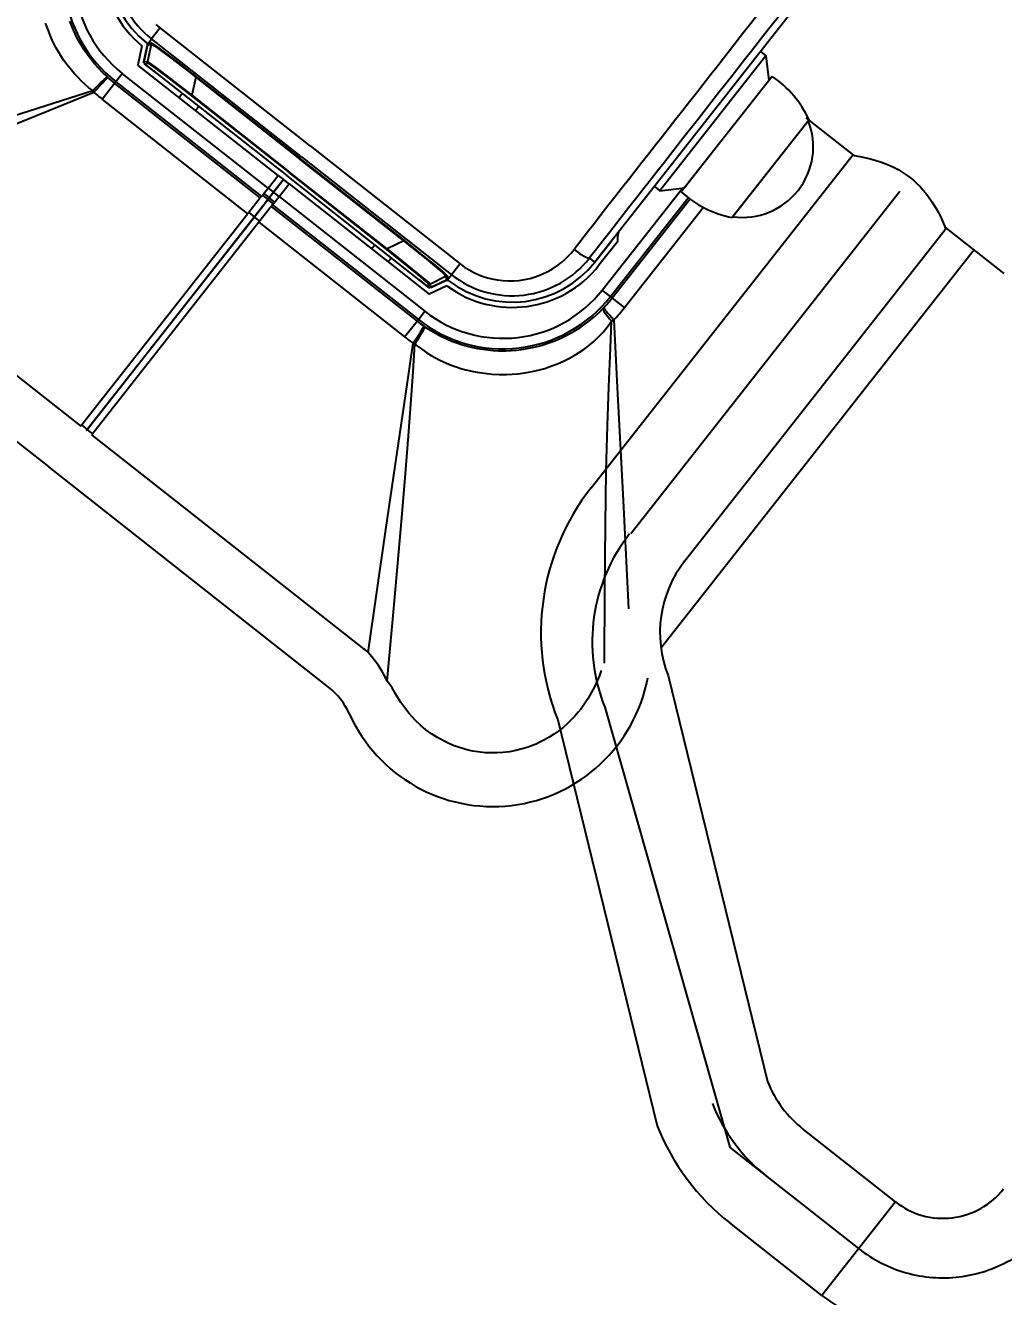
# Model space of a CAD drawing. Header units: millimetres. Extents: x 1145859089 to 1147511753, y -1047484727 to -1047247487.
# Drawn here: x 1146333413.1 to 1146333692.7, y -1047434170.9 to -1047433807.7 of the extents above; entities that cross this region are included whole.
import ezdxf
from ezdxf.xclip import XClip

# ---------------------------------------------------------------- set-up
doc = ezdxf.new("R2010")
doc.units = ezdxf.units.MM
doc.header["$LTSCALE"] = 100
doc.header["$MEASUREMENT"] = 0
doc.header["$XCLIPFRAME"] = 2
doc.linetypes.add('단지배치도$0$CENTER', pattern=[31, 30, -0.5, 0, -0.5])
doc.layers.get('0').update_dxf_attribs({"linetype": 'CONTINUOUS'})
for name, color, linetype in [('XREF', 135, 'CONTINUOUS'), ('단지배치도$0$S240910', 33, 'CONTINUOUS'), ('단지배치도$0$W240910', 135, 'CONTINUOUS')]:
    doc.layers.add(name, color=color, linetype=linetype)
doc.styles.add('단지배치도$0$WS1', font='romans.shx', dxfattribs={"width": 0.8, "bigfont": 'whgtxt.shx'})

# ---------------------------------------------------------------- blocks, each defined once
blk = doc.blocks.new('단지배치도$0$zw$9902')
at = {"layer": '단지배치도$0$W240910', "linetype": 'ByBlock', "ltscale": 20}
for p, q in [((65004.26, -62376.3), (64902.26, -62506)), ((64745.97, -62439.68), (64745.28, -62437.7)), ((64752.77, -62438.57), (64752.22, -62437.15)), ((64778.04, -62439.1), (64776.84, -62438.09)), ((64746.77, -62441.62), (64745.97, -62439.68)), ((64747.2, -62442.57), (64746.77, -62441.62)), ((64753.36, -62439.95), (64752.77, -62438.57)), ((64754.34, -62441.98), (64753.36, -62439.95)), ((64778.04, -62439.1), (64775.59, -62442.22)), ((64820.88, -62472.79), (64778.04, -62439.1)), ((64748.24, -62444.65), (64747.2, -62442.57)), ((64748.94, -62445.89), (64748.24, -62444.65)), ((64754.7, -62442.66), (64754.34, -62441.98)), ((64755.73, -62444.45), (64754.7, -62442.66)), ((64756.28, -62445.33), (64755.73, -62444.45)), ((64757.15, -62446.61), (64756.28, -62445.33)), ((64772.81, -62444.25), (64771.68, -62449.74)), ((64774.4, -62443.96), (64773.39, -62448.83)), ((64773.4, -62448.83), (64774.4, -62443.95)), ((64774.22, -62443.47), (64774.65, -62443.41)), ((64775.49, -62443.83), (64774.38, -62448.71)), ((64774.4, -62443.96), (64774.83, -62443.91)), ((64774.65, -62443.41), (64775.59, -62442.22)), ((64774.65, -62443.41), (64775.31, -62443.33)), ((64774.83, -62443.91), (64775.49, -62443.83)), ((64775.31, -62443.33), (64775.35, -62443.34)), ((64775.35, -62443.34), (64775.48, -62443.39)), ((64775.48, -62443.39), (64776.03, -62443.74)), ((64775.49, -62443.83), (64775.51, -62443.82)), ((64775.51, -62443.82), (64775.57, -62443.83)), ((64775.57, -62443.83), (64775.88, -62443.97)), ((64818.43, -62475.91), (64775.59, -62442.22)), ((64775.88, -62443.97), (64776.36, -62444.25)), ((64776.03, -62443.74), (64776.92, -62444.35)), ((64776.36, -62444.25), (64777.87, -62445.28)), ((64776.92, -62444.35), (64779.04, -62445.9)), ((64777.87, -62445.28), (64781.1, -62447.66)), ((64749.67, -62447.09), (64748.94, -62445.89)), ((64750.51, -62448.36), (64749.67, -62447.09)), ((64751.39, -62449.59), (64750.51, -62448.36)), ((64758.07, -62447.86), (64757.15, -62446.61)), ((64759.37, -62449.47), (64758.07, -62447.86)), ((64773.39, -62448.83), (64774.38, -62448.71)), ((64774.38, -62448.71), (64774.42, -62448.73)), ((64774.42, -62448.73), (64774.9, -62449.05)), ((64774.9, -62449.05), (64777.13, -62450.7)), ((64779.04, -62445.9), (64782.51, -62448.53)), ((64781.1, -62447.66), (64785.93, -62451.39)), ((64782.51, -62448.53), (64788.32, -62453.06)), ((64951.13, -62447.1), (64920.84, -62485.62)), ((64949.55, -62445.86), (64951.13, -62447.1)), ((64951.13, -62447.1), (64951.96, -62454.12)), ((64752.64, -62451.17), (64751.39, -62449.59)), ((64753.58, -62452.26), (64752.64, -62451.17)), ((64754.55, -62453.31), (64753.58, -62452.26)), ((64760.38, -62450.62), (64759.37, -62449.47)), ((64761.44, -62451.73), (64760.38, -62450.62)), ((64762.95, -62453.17), (64761.44, -62451.73)), ((64765.35, -62454.43), (64767.2, -62452.08)), ((64808.86, -62484.84), (64767.2, -62452.08)), ((64811.71, -62481.22), (64771.68, -62449.74)), ((64773.57, -62449.32), (64774.56, -62449.2)), ((64773.57, -62449.32), (64814.21, -62481.28)), ((64776.48, -62451.6), (64773.58, -62449.32)), ((64774.56, -62449.2), (64774.6, -62449.21)), ((64774.6, -62449.21), (64774.72, -62449.27)), ((64774.72, -62449.27), (64775.28, -62449.61)), ((64775.28, -62449.61), (64776.9, -62450.76)), ((64776.9, -62450.76), (64781.06, -62453.89)), ((64777.13, -62450.7), (64785.47, -62457.1)), ((64785.93, -62451.39), (64788.21, -62453.2)), ((64755.57, -62454.32), (64754.55, -62453.31)), ((64756.62, -62455.28), (64755.57, -62454.32)), ((64757.68, -62456.18), (64756.62, -62455.28)), ((64758.76, -62457.02), (64757.68, -62456.18)), ((64759.1, -62457.45), (64761.71, -62454.67)), ((64761.44, -62459.41), (64764.99, -62454.89)), ((64761.71, -62454.67), (64762.62, -62453.75)), ((64762.62, -62453.75), (64763.02, -62453.39)), ((64763.12, -62453.32), (64762.95, -62453.17)), ((64763.02, -62453.39), (64763.1, -62453.34)), ((64763.1, -62453.34), (64763.12, -62453.32)), ((64764.99, -62454.89), (64765.35, -62454.43)), ((64806.65, -62487.65), (64764.99, -62454.89)), ((64807.01, -62487.19), (64765.35, -62454.43)), ((64781.06, -62453.89), (64786.94, -62458.46)), ((64788.21, -62453.2), (64787.05, -62458.32)), ((64788.32, -62453.06), (64788.21, -62453.2)), ((64788.21, -62453.2), (64817.92, -62476.56)), ((64788.32, -62453.06), (64818.03, -62476.42)), ((64952.89, -62452.94), (64926.93, -62485.96)), ((64733.74, -62465), (64749.8, -62459.85)), ((64746.22, -62462.67), (64759.1, -62457.45)), ((64749.8, -62459.85), (64758.76, -62457.02)), ((64759.1, -62457.45), (64758.76, -62457.02)), ((64803.1, -62492.17), (64761.44, -62459.41)), ((64783.41, -62458.97), (64784.34, -62457.78)), ((64785.47, -62457.1), (64787.05, -62458.32)), ((64787.05, -62458.32), (64786.94, -62458.46)), ((64786.94, -62458.46), (64814.87, -62480.43)), ((64787.05, -62458.32), (64814.98, -62480.29)), ((64709.29, -62477.59), (64746.22, -62462.67)), ((64788.13, -62462.67), (64789.06, -62461.49)), ((64963.46, -62465.39), (64941.52, -62493.29)), ((64963.46, -62465.39), (64941.71, -62493.05)), ((64976.39, -62475.56), (64962.67, -62464.77)), ((64820.88, -62472.79), (64863.72, -62506.48)), ((64847.62, -62499.92), (64817.92, -62476.56)), ((64847.73, -62499.78), (64818.03, -62476.42)), ((64818.43, -62475.91), (64861.27, -62509.6)), ((64901.19, -62570.46), (64976.06, -62475.24)), ((64935.58, -62474.95), (64927.86, -62484.78)), ((64976.39, -62475.56), (64975.88, -62475.47)), ((64975.88, -62475.47), (64978.43, -62475.93)), ((64978.43, -62475.93), (64979.78, -62476.23)), ((64979.78, -62476.23), (64981.31, -62476.61)), ((64981.31, -62476.61), (64982.96, -62477.09)), ((64982.96, -62477.09), (64984.17, -62477.49)), ((64984.17, -62477.49), (64985.4, -62477.94)), ((64985.4, -62477.94), (64986.41, -62478.35)), ((64808.86, -62484.84), (64811.71, -62481.22)), ((64811.71, -62481.22), (64813.28, -62482.45)), ((64854.84, -62513.23), (64814.21, -62481.28)), ((64842.81, -62502.4), (64814.87, -62480.43)), ((64842.92, -62502.26), (64814.98, -62480.29)), ((64986.41, -62478.35), (64987.41, -62478.81)), ((64987.41, -62478.81), (64988.93, -62479.59)), ((64988.93, -62479.59), (64990.41, -62480.47)), ((64990.41, -62480.47), (64991.8, -62481.42)), ((64991.8, -62481.42), (64992.45, -62481.91)), ((64807.01, -62487.19), (64808.86, -62484.84)), ((64808.86, -62484.84), (64810.43, -62486.07)), ((64813.28, -62482.45), (64810.43, -62486.07)), ((64810.43, -62486.07), (64813.28, -62482.45)), ((64813.28, -62482.45), (64810.43, -62486.07)), ((64810.43, -62486.07), (64813.28, -62482.45)), ((64813.28, -62482.45), (64810.43, -62486.07)), ((64810.43, -62486.07), (64813.28, -62482.45)), ((64813.28, -62482.45), (64810.43, -62486.07)), ((64810.43, -62486.07), (64813.28, -62482.45)), ((64812.01, -62487.31), (64814.85, -62483.69)), ((64814.85, -62483.69), (64813.28, -62482.45)), ((64814.85, -62483.69), (64854.88, -62515.17)), ((64904.37, -62514.01), (64927.3, -62484.84)), ((64919.26, -62484.38), (64920.84, -62485.62)), ((64920.84, -62485.62), (64927.86, -62484.78)), ((64992.45, -62481.91), (64993.4, -62482.7)), ((64993.4, -62482.7), (64994.31, -62483.53)), ((64994.31, -62483.53), (64995.19, -62484.41)), ((64995.19, -62484.41), (64996.02, -62485.33)), ((64996.02, -62485.33), (64996.74, -62486.19)), ((64806.65, -62487.65), (64803.1, -62492.17)), ((64804.67, -62493.4), (64808.22, -62488.89)), ((64804.67, -62493.41), (64808.22, -62488.89)), ((64804.67, -62493.41), (64808.22, -62488.89)), ((64804.67, -62493.41), (64808.22, -62488.89)), ((64804.93, -62493.07), (64808.84, -62488.1)), ((64804.93, -62493.07), (64808.84, -62488.1)), ((64804.93, -62493.07), (64808.84, -62488.1)), ((64804.93, -62493.07), (64808.84, -62488.1)), ((64807.01, -62487.19), (64806.65, -62487.65)), ((64807.27, -62486.87), (64808.84, -62488.1)), ((64807.63, -62486.41), (64809.2, -62487.64)), ((64808.58, -62488.43), (64808.22, -62488.89)), ((64808.58, -62488.43), (64808.22, -62488.89)), ((64808.58, -62488.43), (64808.22, -62488.89)), ((64808.58, -62488.43), (64808.22, -62488.89)), ((64808.58, -62488.43), (64810.43, -62486.07)), ((64808.58, -62488.43), (64810.43, -62486.07)), ((64808.58, -62488.43), (64810.43, -62486.07)), ((64808.58, -62488.43), (64810.43, -62486.07)), ((64808.84, -62488.1), (64809.2, -62487.64)), ((64808.84, -62488.1), (64809.2, -62487.64)), ((64808.84, -62488.1), (64809.2, -62487.64)), ((64808.84, -62488.1), (64809.2, -62487.64)), ((64810.41, -62489.34), (64808.84, -62488.1)), ((64810.43, -62486.07), (64809.2, -62487.64)), ((64810.43, -62486.07), (64809.2, -62487.64)), ((64810.43, -62486.07), (64809.2, -62487.64)), ((64810.43, -62486.07), (64809.2, -62487.64)), ((64810.77, -62488.88), (64809.2, -62487.64)), ((64810.15, -62489.67), (64812.01, -62487.31)), ((64812.01, -62487.31), (64810.43, -62486.07)), ((64812.01, -62487.31), (64853.67, -62520.07)), ((64906.72, -62515.86), (64928.92, -62487.63)), ((64907.22, -62516.25), (64929.43, -62488.01)), ((64996.74, -62486.19), (64997.43, -62487.08)), ((64997.43, -62487.08), (64998.68, -62488.88)), ((64998.68, -62488.88), (64999.78, -62490.68)), ((64678.11, -62492.16), (64755.34, -62552.9)), ((64803.1, -62492.17), (64755.34, -62552.9)), ((64803.36, -62491.84), (64804.93, -62493.07)), ((64809.79, -62490.13), (64806.24, -62494.64)), ((64810.15, -62489.67), (64809.79, -62490.13)), ((64809.79, -62490.13), (64851.45, -62522.89)), ((64810.15, -62489.67), (64851.81, -62522.43)), ((64910.73, -62519.01), (64933.24, -62490.39)), ((64999.78, -62490.68), (65000.43, -62491.86)), ((65000.43, -62491.86), (65001, -62492.96)), ((64756.91, -62554.13), (64804.67, -62493.4)), ((64756.91, -62554.13), (64804.67, -62493.41)), ((64756.91, -62554.13), (64804.67, -62493.41)), ((64756.91, -62554.13), (64804.67, -62493.41)), ((64757.17, -62553.8), (64804.93, -62493.07)), ((64757.17, -62553.8), (64804.93, -62493.07)), ((64757.17, -62553.8), (64804.93, -62493.07)), ((64757.17, -62553.8), (64804.93, -62493.07)), ((64806.24, -62494.64), (64758.48, -62555.37)), ((64806.5, -62494.31), (64804.93, -62493.07)), ((64806.24, -62494.64), (64847.9, -62527.4)), ((64927.91, -62591.48), (65002.79, -62496.26)), ((65001, -62492.96), (65001.63, -62494.27)), ((65001.63, -62494.27), (65002.61, -62496.49)), ((65019.27, -62509.28), (65002.41, -62496.01)), ((65002.61, -62496.49), (65002.41, -62496.02)), ((64847.62, -62499.92), (64842.92, -62502.26)), ((64847.73, -62499.78), (64847.62, -62499.92)), ((64849.92, -62501.71), (64847.62, -62499.92)), ((64853.5, -62504.36), (64847.73, -62499.78)), ((64902.27, -62505.99), (64907.1, -62499.84)), ((64838.43, -62502.24), (64839.36, -62501.05)), ((64842.92, -62502.26), (64842.81, -62502.4)), ((64848.64, -62507.03), (64842.81, -62502.4)), ((64844.48, -62503.5), (64842.92, -62502.26)), ((64852.67, -62510.1), (64844.48, -62503.5)), ((64854.68, -62505.52), (64849.92, -62501.71)), ((64894.54, -62504.4), (64895.45, -62503.41)), ((64895.45, -62503.41), (64896.31, -62502.38)), ((64908.72, -62500.21), (64903.44, -62506.92)), ((65010.62, -62502.48), (64921.29, -62616.08)), ((64669.33, -62504.11), (64746.18, -62564.54)), ((64843.15, -62505.94), (64844.08, -62504.76)), ((64852.66, -62510.34), (64848.64, -62507.03)), ((64856.88, -62507.11), (64853.5, -62504.36)), ((64857.76, -62508.1), (64854.68, -62505.52)), ((64858.88, -62508.81), (64856.88, -62507.11)), ((64863.72, -62506.48), (64861.27, -62509.6)), ((64863.72, -62506.48), (64864.98, -62507.41)), ((64890.01, -62507.99), (64891.54, -62506.97)), ((64891.54, -62506.97), (64892.79, -62506)), ((64892.79, -62506), (64893.69, -62505.22)), ((64893.69, -62505.22), (64894.54, -62504.4)), ((64902.26, -62506), (64900.76, -62504.81)), ((64854.16, -62511.64), (64852.66, -62510.34)), ((64854.79, -62511.88), (64852.67, -62510.1)), ((64859.73, -62510.07), (64855.24, -62512.3)), ((64859.12, -62509.33), (64857.76, -62508.1)), ((64859.69, -62509.52), (64858.88, -62508.81)), ((64859.5, -62509.72), (64859.12, -62509.33)), ((64859.71, -62510), (64859.5, -62509.72)), ((64860.15, -62509.98), (64859.69, -62509.52)), ((64859.73, -62510.05), (64859.71, -62510)), ((64859.73, -62510.07), (64859.73, -62510.05)), ((64859.81, -62510.73), (64859.73, -62510.07)), ((64859.86, -62511.17), (64859.81, -62510.73)), ((64860.24, -62510.09), (64860.15, -62509.98)), ((64860.25, -62510.13), (64860.24, -62510.09)), ((64860.33, -62510.79), (64860.25, -62510.13)), ((64860.33, -62510.79), (64861.27, -62509.6)), ((64860.38, -62511.22), (64860.33, -62510.79)), ((64864.98, -62507.41), (64866.3, -62508.24)), ((64866.3, -62508.24), (64867.68, -62508.99)), ((64867.68, -62508.99), (64869.11, -62509.64)), ((64869.11, -62509.64), (64870.32, -62510.1)), ((64870.32, -62510.1), (64871.57, -62510.5)), ((64871.57, -62510.5), (64872.83, -62510.82)), ((64882.19, -62510.99), (64883.73, -62510.65)), ((64883.73, -62510.65), (64885.24, -62510.2)), ((64885.24, -62510.2), (64886.72, -62509.65)), ((64886.72, -62509.65), (64888.39, -62508.89)), ((64888.39, -62508.89), (64890.01, -62507.99)), ((64851.94, -62510.94), (64854.84, -62513.22)), ((64854.62, -62512.1), (64854.16, -62511.64)), ((64854.71, -62512.21), (64854.62, -62512.1)), ((64854.72, -62512.24), (64854.71, -62512.21)), ((64854.84, -62513.23), (64854.72, -62512.24)), ((64855.22, -62512.27), (64854.79, -62511.88)), ((64859.95, -62512.78), (64854.88, -62515.17)), ((64855.24, -62512.3), (64855.22, -62512.27)), ((64855.36, -62513.29), (64855.24, -62512.3)), ((64855.36, -62513.28), (64859.86, -62511.16)), ((64859.86, -62511.17), (64855.36, -62513.29)), ((64872.83, -62510.82), (64874.37, -62511.11)), ((64874.37, -62511.11), (64875.93, -62511.3)), ((64875.93, -62511.3), (64877.5, -62511.38)), ((64877.5, -62511.38), (64879.07, -62511.36)), ((64879.07, -62511.36), (64880.63, -62511.23)), ((64880.63, -62511.23), (64882.19, -62510.99)), ((64906.72, -62515.86), (64904.37, -62514.01)), ((64907.22, -62516.25), (64906.72, -62515.86)), ((64910.73, -62519.01), (64907.22, -62516.25)), ((64851.81, -62522.43), (64853.67, -62520.07)), ((64901.94, -62521.74), (64903.56, -62520.28)), ((64903.56, -62520.28), (64904.56, -62519.29)), ((64904.56, -62519.29), (64904.82, -62519.02)), ((64847.9, -62527.4), (64851.45, -62522.89)), ((64851.45, -62522.89), (64851.81, -62522.43)), ((64852.44, -62526.02), (64853.12, -62524.92)), ((64853.12, -62524.92), (64853.38, -62524.44)), ((64853.38, -62524.44), (64853.41, -62524.36)), ((64853.41, -62524.36), (64853.42, -62524.33)), ((64853.42, -62524.33), (64853.61, -62524.46)), ((64853.61, -62524.46), (64855.36, -62525.59)), ((64896.32, -62525.76), (64897.95, -62524.74)), ((64897.95, -62524.74), (64899.53, -62523.64)), ((64899.53, -62523.64), (64900.15, -62523.18)), ((64900.15, -62523.18), (64901.94, -62521.74)), ((64904.64, -62526.02), (64905.81, -62524.61)), ((64905.81, -62524.61), (64907.06, -62522.9)), ((64906.68, -62530.56), (64907.06, -62522.9)), ((64907.06, -62522.9), (64907.73, -62522.48)), ((64908.73, -62541.82), (64907.73, -62522.48)), ((64850.36, -62529.21), (64852.44, -62526.02)), ((64855.36, -62525.59), (64856.69, -62526.35)), ((64856.69, -62526.35), (64858.04, -62527.07)), ((64858.04, -62527.07), (64859.91, -62527.95)), ((64859.91, -62527.95), (64861.35, -62528.55)), ((64861.35, -62528.55), (64862.8, -62529.09)), ((64888.86, -62529.2), (64890.79, -62528.48)), ((64890.79, -62528.48), (64892.92, -62527.56)), ((64892.92, -62527.56), (64894.97, -62526.52)), ((64894.97, -62526.52), (64896.32, -62525.76)), ((64900.32, -62530.05), (64902.07, -62528.58)), ((64902.07, -62528.58), (64902.75, -62527.96)), ((64902.75, -62527.96), (64903.72, -62527.01)), ((64903.72, -62527.01), (64904.64, -62526.02)), ((64848.32, -62542.95), (64850.36, -62529.21)), ((64850.22, -62538.81), (64850.85, -62529.44)), ((64850.36, -62529.21), (64850.85, -62529.44)), ((64850.85, -62529.44), (64851.93, -62530.29)), ((64851.93, -62530.29), (64853.05, -62531.11)), ((64853.05, -62531.11), (64854.23, -62531.9)), ((64854.23, -62531.9), (64855.45, -62532.65)), ((64862.8, -62529.09), (64863.78, -62529.42)), ((64863.78, -62529.42), (64865.77, -62530)), ((64865.77, -62530), (64866.51, -62530.19)), ((64866.51, -62530.19), (64868.72, -62530.67)), ((64868.72, -62530.67), (64870.2, -62530.91)), ((64870.2, -62530.91), (64871.71, -62531.11)), ((64871.71, -62531.11), (64873.22, -62531.24)), ((64873.22, -62531.24), (64874.73, -62531.32)), ((64874.73, -62531.32), (64876.77, -62531.33)), ((64876.77, -62531.33), (64878.31, -62531.27)), ((64878.31, -62531.27), (64879.84, -62531.15)), ((64879.84, -62531.15), (64881.89, -62530.9)), ((64881.89, -62530.9), (64883.4, -62530.64)), ((64883.4, -62530.64), (64884.9, -62530.33)), ((64884.9, -62530.33), (64886.9, -62529.81)), ((64886.9, -62529.81), (64888.86, -62529.2)), ((64896.33, -62532.73), (64897.59, -62531.97)), ((64897.59, -62531.97), (64899.22, -62530.86)), ((64899.22, -62530.86), (64900.32, -62530.05)), ((64906.21, -62541.6), (64906.68, -62530.56)), ((64855.45, -62532.65), (64856.7, -62533.36)), ((64856.7, -62533.36), (64857.98, -62534.01)), ((64857.98, -62534.01), (64859.81, -62534.85)), ((64859.81, -62534.85), (64861.22, -62535.42)), ((64861.22, -62535.42), (64862.64, -62535.93)), ((64862.64, -62535.93), (64863.98, -62536.36)), ((64887.92, -62536.36), (64889.4, -62535.88)), ((64889.4, -62535.88), (64891.33, -62535.17)), ((64891.33, -62535.17), (64892.28, -62534.77)), ((64892.28, -62534.77), (64893.68, -62534.14)), ((64893.68, -62534.14), (64895.04, -62533.45)), ((64895.04, -62533.45), (64896.33, -62532.73)), ((64849, -62555.63), (64850.22, -62538.81)), ((64863.98, -62536.36), (64865.36, -62536.74)), ((64865.36, -62536.74), (64867.62, -62537.27)), ((64867.62, -62537.27), (64868.65, -62537.46)), ((64868.65, -62537.46), (64870.71, -62537.78)), ((64870.71, -62537.78), (64872.81, -62537.99)), ((64872.81, -62537.99), (64874.91, -62538.09)), ((64874.91, -62538.09), (64877.04, -62538.09)), ((64877.04, -62538.09), (64878.62, -62538.02)), ((64878.62, -62538.02), (64880.2, -62537.89)), ((64880.2, -62537.89), (64882.29, -62537.62)), ((64882.29, -62537.62), (64884.37, -62537.25)), ((64884.37, -62537.25), (64886.42, -62536.78)), ((64886.42, -62536.78), (64887.92, -62536.36)), ((64842.53, -62582.37), (64848.32, -62542.95)), ((64905.84, -62552.67), (64906.21, -62541.6)), ((64910.41, -62574.14), (64908.73, -62541.82)), ((64755.6, -62552.56), (64757.17, -62553.8)), ((64758.75, -62555.04), (64757.17, -62553.8)), ((64905.51, -62565.71), (64905.84, -62552.67)), ((64835.71, -62616.1), (64758.48, -62555.37)), ((64848.06, -62567.63), (64849, -62555.63)), ((64826.18, -62627.45), (64746.18, -62564.54)), ((64847.02, -62580.15), (64848.06, -62567.63)), ((64905.26, -62581.08), (64905.51, -62565.71)), ((64911.92, -62605.03), (64910.41, -62574.14)), ((64837.48, -62617.59), (64842.53, -62582.37)), ((64845.13, -62601.76), (64847.02, -62580.15)), ((64905.09, -62599.84), (64905.26, -62581.08)), ((64905.06, -62620.63), (64905.09, -62599.84)), ((64842.9, -62625.73), (64845.13, -62601.76)), ((64838.5, -62618.76), (64837.48, -62617.59)), ((64839.47, -62620), (64838.5, -62618.76)), ((64840.4, -62621.3), (64839.47, -62620)), ((64841.45, -62622.99), (64840.4, -62621.3)), ((64842.21, -62624.34), (64841.45, -62622.99)), ((64904.04, -62622.7), (64903.55, -62624.09)), ((64842.9, -62625.73), (64842.21, -62624.34)), ((64843.34, -62626.29), (64842.9, -62625.73)), ((64844.31, -62627.68), (64843.34, -62626.29)), ((64903, -62625.47), (64902.17, -62627.32)), ((64903.55, -62624.09), (64903, -62625.47)), ((64923.22, -62624.14), (64951.61, -62740.13)), ((64845.2, -62629.18), (64844.31, -62627.68)), ((64845.82, -62630.27), (64845.2, -62629.18)), ((64845.82, -62630.27), (64845.2, -62629.18)), ((64846.82, -62631.86), (64845.82, -62630.27)), ((64846.82, -62631.86), (64845.82, -62630.27)), ((64901.24, -62629.11), (64900.24, -62630.82)), ((64902.17, -62627.32), (64901.24, -62629.11)), ((64847.91, -62633.4), (64846.82, -62631.86)), ((64847.91, -62633.4), (64846.82, -62631.86)), ((64849.08, -62634.87), (64847.91, -62633.4)), ((64849.08, -62634.87), (64847.91, -62633.4)), ((64898.21, -62633.72), (64897.47, -62634.64)), ((64898.92, -62632.78), (64898.21, -62633.72)), ((64900.24, -62630.82), (64898.92, -62632.78)), ((64850, -62635.92), (64849.08, -62634.87)), ((64850, -62635.92), (64849.08, -62634.87)), ((64850.96, -62636.93), (64850, -62635.92)), ((64850.96, -62636.93), (64850, -62635.92)), ((64852.42, -62638.31), (64850.96, -62636.93)), ((64852.42, -62638.31), (64850.96, -62636.93)), ((64891.65, -62636.78), (64920.05, -62752.76)), ((64895.42, -62636.89), (64894.23, -62638.03)), ((64896.56, -62635.69), (64895.42, -62636.89)), ((64897.47, -62634.64), (64896.56, -62635.69)), ((64853.96, -62639.6), (64852.42, -62638.31)), ((64853.96, -62639.6), (64852.42, -62638.31)), ((64855.58, -62640.78), (64853.96, -62639.6)), ((64855.58, -62640.78), (64853.96, -62639.6)), ((64857.27, -62641.86), (64855.58, -62640.78)), ((64857.28, -62641.86), (64855.58, -62640.78)), ((64890.53, -62640.92), (64889.21, -62641.76)), ((64890.53, -62640.92), (64889.21, -62641.76)), ((64891.95, -62639.91), (64890.53, -62640.92)), ((64891.95, -62639.91), (64890.53, -62640.92)), ((64893.3, -62638.84), (64891.95, -62639.91)), ((64892.34, -62639.6), (64891.95, -62639.91)), ((64894.23, -62638.03), (64893.3, -62638.84)), ((64859.15, -62642.89), (64857.27, -62641.86)), ((64859.15, -62642.89), (64857.28, -62641.86)), ((64860.48, -62643.53), (64859.15, -62642.89)), ((64860.48, -62643.53), (64859.15, -62642.89)), ((64862.04, -62644.18), (64860.48, -62643.53)), ((64862.04, -62644.18), (64860.48, -62643.53)), ((64863.55, -62644.72), (64862.04, -62644.18)), ((64863.55, -62644.72), (64862.04, -62644.18)), ((64865.09, -62645.17), (64863.55, -62644.72)), ((64865.09, -62645.17), (64863.55, -62644.72)), ((64866.06, -62645.42), (64865.09, -62645.17)), ((64866.06, -62645.42), (64865.09, -62645.17)), ((64881.47, -62645.1), (64879.68, -62645.55)), ((64881.47, -62645.11), (64879.68, -62645.55)), ((64883.22, -62644.56), (64881.47, -62645.1)), ((64883.22, -62644.56), (64881.47, -62645.11)), ((64884.11, -62644.24), (64883.22, -62644.56)), ((64884.11, -62644.24), (64883.22, -62644.56)), ((64885.46, -62643.69), (64884.11, -62644.24)), ((64885.46, -62643.69), (64884.11, -62644.24)), ((64886.37, -62643.28), (64885.46, -62643.69)), ((64886.37, -62643.28), (64885.46, -62643.69)), ((64887.84, -62642.54), (64886.37, -62643.28)), ((64887.84, -62642.54), (64886.37, -62643.28)), ((64889.21, -62641.76), (64887.84, -62642.54)), ((64889.21, -62641.76), (64887.84, -62642.54)), ((64867.41, -62645.71), (64866.06, -62645.42)), ((64867.41, -62645.71), (64866.06, -62645.42)), ((64868.81, -62645.94), (64867.41, -62645.71)), ((64868.82, -62645.94), (64867.41, -62645.71)), ((64870.95, -62646.17), (64868.81, -62645.94)), ((64870.95, -62646.17), (64868.82, -62645.94)), ((64872.65, -62646.24), (64870.95, -62646.17)), ((64872.65, -62646.24), (64870.95, -62646.17)), ((64874.35, -62646.22), (64872.65, -62646.24)), ((64874.35, -62646.22), (64872.65, -62646.24)), ((64876.05, -62646.11), (64874.35, -62646.22)), ((64876.05, -62646.11), (64874.35, -62646.22)), ((64877.88, -62645.88), (64876.05, -62646.11)), ((64877.88, -62645.88), (64876.05, -62646.11)), ((64879.68, -62645.55), (64877.88, -62645.88)), ((64879.68, -62645.55), (64877.88, -62645.88)), ((64988.17, -62774.5), (64961.85, -62753.8)), ((64988.17, -62774.5), (64967.16, -62801.23)), ((64967.16, -62801.23), (64940.83, -62780.53))]:
    blk.add_line(p, q, dxfattribs=at)
at = {"layer": '단지배치도$0$W240910', "linetype": '단지배치도$0$CENTER', "ltscale": 20}
for p, q in [((64912.53, -62583.53), (64989.43, -62485.75)), ((64905.07, -62633.12), (64940.81, -62758.88)), ((64977.66, -62787.87), (64940.81, -62758.88))]:
    blk.add_line(p, q, dxfattribs=at)
at = {"layer": '단지배치도$0$W240910', "linetype": 'ByBlock', "ltscale": 20}
for centre, radius, start, end in [((87520.85, -80165.82), 28703.08, 141.617537, 142.020122), ((87150.44, -79874.53), 28226.86, 141.615843, 142.021809), ((64789.52, -62423.7), 39.1, 141.8188, 231.8188), ((64789.52, -62423.7), 36.1, 141.8188, 231.8188), ((64793, -62420.07), 31.5, 141.8188, 230.1197), ((64793, -62420.07), 30, 141.8188, 231.2359), ((64792.95, -62420.15), 28.09, 141.6388, 231.8067), ((64773.91, -62443.85), 0.5, 348.3839, 51.2368), ((64773.91, -62443.86), 0.5, 348.4099, 51.2168), ((64773.88, -62448.93), 0.499, 168.3047, 231.9038), ((64773.89, -62448.93), 0.5, 168.3839, 231.8188), ((64788.77, -62424.65), 38.47, 228.1881, 231.8188), ((64936.17, -62477.85), 30, 24.5468, 56.1268), ((64791.39, -62421.31), 48.46, 228.2109, 231.8185), ((64944.47, -62473.03), 20.2, 321.8188, 21.4852), ((64947.19, -62463.83), 30, 227.5108, 259.0908), ((64944.47, -62473.03), 20.2, 262.1523, 321.8188), ((64918.61, -62499.77), 9.9, 166.4443, 182.5794), ((64878.68, -62487.45), 31.5, 233.518, 321.8188), ((64878.68, -62487.45), 30, 232.4018, 321.8188), ((64878.62, -62487.52), 28.09, 231.8309, 321.9989), ((64875.98, -62491.69), 36.1, 231.8188, 321.8188), ((64855.15, -62512.83), 0.5, 231.8188, 295.2538), ((64855.15, -62512.84), 0.499, 231.7339, 295.333), ((64860.08, -62511.61), 0.5, 52.4009, 115.2538), ((64860.07, -62511.62), 0.5, 52.4209, 115.2278), ((64875.98, -62491.69), 39.1, 231.8188, 321.8188), ((64877.33, -62492.75), 38.03, 316.2971, 321.8189), ((64873.04, -62489.38), 47.94, 316.3416, 321.822), ((64875.24, -62492.64), 38.47, 231.8188, 235.4496), ((64877.86, -62489.31), 48.46, 231.8191, 235.4267), ((64953.85, -62611.88), 67, 141.8188, 201.8188), ((64953.85, -62611.88), 33, 141.8188, 201.8188), ((64814.65, -62642.89), 34.08, 47.9436, 51.8192), ((64936.98, -62628.41), 19.96, 141.8186, 142.4966), ((64873.11, -62616.55), 45, 204.1603, 349.4773), ((64813.84, -62643.14), 19.96, 24.1601, 51.8191), ((64982.25, -62727.86), 33, 201.8188, 231.8188), ((64982.25, -62727.86), 67, 201.8188, 231.8188), ((65001.77, -62757.21), 22, 231.8188, 321.8188), ((65001.77, -62757.21), 56, 231.8188, 321.8188)]:
    blk.add_arc(centre, radius, start, end, dxfattribs=at)
at = {"layer": '단지배치도$0$W240910', "linetype": '단지배치도$0$CENTER', "ltscale": 20}
for centre, radius, start, end in [((64951.49, -62614.54), 50, 141.8188, 201.8188), ((64982.25, -62727.86), 50, 201.8188, 231.8188), ((65001.77, -62757.21), 39, 231.8188, 321.8188)]:
    blk.add_arc(centre, radius, start, end, dxfattribs=at)
at = {"layer": '단지배치도$0$W240910', "linetype": 'ByBlock', "ltscale": 20, "extrusion": (0, 0, -1)}
for centre, major_axis, ratio, start_param, end_param in [((64775.01, -62443.73), (-0.059, 0.496), 0.999562, 0.785617, 1.892415), ((64774.87, -62448.81), (-0.059, 0.496), 0.999562, 3.92721, 5.034008), ((64756.26, -62460.59), (6.72, 7.41), 0.060178, 5.159433, 6.230729)]:
    blk.add_ellipse(centre, major_axis=major_axis, ratio=ratio, start_param=start_param, end_param=end_param, dxfattribs=at)
at = {"layer": '단지배치도$0$W240910', "linetype": 'ByBlock', "ltscale": 20}
for centre, major_axis, ratio, start_param, end_param in [((64896.83, -62501.72), (3.94, -3.08), 0.168067, 4.711747, 6.261936), ((64859.94, -62510.52), (0.496, 0.059), 0.999562, 0.785617, 1.892415), ((64855.03, -62511.85), (0.496, 0.059), 0.999562, 3.92721, 5.034008), ((64911.74, -62526.23), (7.15, -6.99), 0.1077, 3.194259, 4.109097), ((64912.07, -62525.89), (7.24, -6.9), 0.063045, 3.194057, 4.130494), ((64847.98, -62532.71), (5.61, 8.28), 0.060178, 5.159433, 6.230729)]:
    blk.add_ellipse(centre, major_axis=major_axis, ratio=ratio, start_param=start_param, end_param=end_param, dxfattribs=at)
at = {"layer": '단지배치도$0$S240910', "style": '단지배치도$0$WS1', "width": 0.8}
blk.add_text('FH:32.00', height=1200, dxfattribs=at).set_placement((60354.83, -63274.83))
blk = doc.blocks.new('단지배치도')
blk.add_blockref('단지배치도$0$zw$9902', (141034.19, 142437.16))

msp = doc.modelspace()

# ---------------------------------------------------------------- block references
at = {"layer": 'XREF'}
ref = msp.add_blockref('단지배치도', (1146127639.433663, -1047513806.462535), dxfattribs=at)
XClip(ref).set_block_clipping_path([(72982.4064819524, 34919.7593965298), (360382.4067475507, 255319.7593436697)])

doc.saveas('drawing.dxf')
